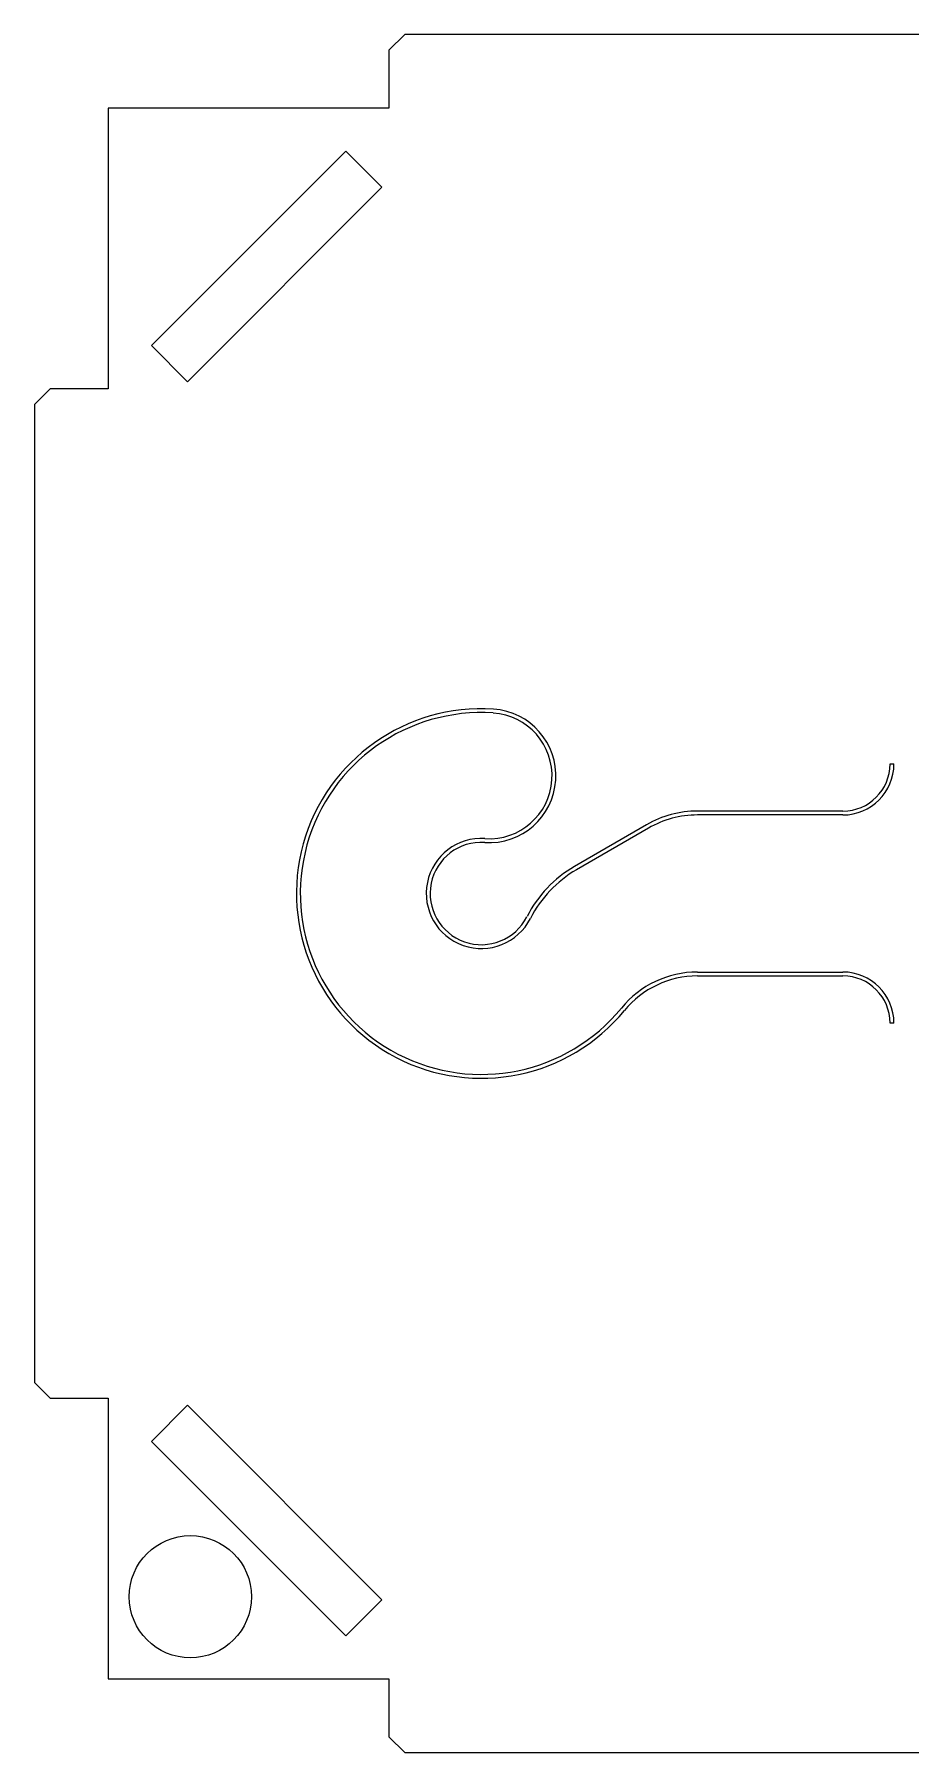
# Model space of a CAD drawing. Header units: millimetres. Extents: x -259 to 643, y -169 to 116.
# Drawn here: x 170.2 to 226.8, y -55.6 to 55.6 of the extents above; entities that cross this region are included whole.
import ezdxf

# ---------------------------------------------------------------- set-up
doc = ezdxf.new("R2010")
doc.units = ezdxf.units.MM

msp = doc.modelspace()

# ---------------------------------------------------------------- linework, layer by layer
at = {"color": 7, "linetype": 'Continuous', "lineweight": 25}
for p, q in [((194.12, 55.56), (193.1, 54.55)), ((257.37, 55.56), (194.12, 55.56)), ((193.1, 54.55), (193.1, 50.8)), ((174.94, 50.8), (174.94, 32.64)), ((193.1, 50.8), (174.94, 50.8)), ((190.31, 48.01), (177.74, 35.43)), ((192.64, 45.67), (190.31, 48.01)), ((180.07, 33.1), (192.64, 45.67)), ((177.74, 35.43), (180.07, 33.1)), ((171.2, 32.64), (170.18, 31.62)), ((174.94, 32.64), (171.2, 32.64)), ((170.18, 31.62), (170.18, -31.62)), ((225.49, 8.38), (225.74, 8.38)), ((209.75, 4.45), (205.09, 1.75)), ((222.44, 5.33), (213.04, 5.33)), ((222.44, 5.08), (213.04, 5.08)), ((209.88, 4.23), (205.22, 1.53)), ((213.04, -5.08), (222.44, -5.08)), ((213.04, -5.33), (222.44, -5.33)), ((225.74, -8.38), (225.49, -8.38)), ((170.18, -31.62), (171.2, -32.64)), ((171.2, -32.64), (174.94, -32.64)), ((174.94, -32.64), (174.94, -50.8)), ((180.07, -33.1), (177.74, -35.43)), ((192.64, -45.67), (180.07, -33.1)), ((177.74, -35.43), (190.31, -48.01)), ((190.31, -48.01), (192.64, -45.67)), ((174.94, -50.8), (193.1, -50.8)), ((193.1, -50.8), (193.1, -54.55)), ((193.1, -54.55), (194.12, -55.56)), ((194.12, -55.56), (257.37, -55.56))]:
    msp.add_line(p, q, dxfattribs=at)
msp.add_circle((180.26, -45.48), 3.95, dxfattribs=at)
for centre, radius, start, end in [((199.07, 0), 11.95, 86.2634, 320.7106), ((199.07, 0), 11.7, 86.2634, 320.7106), ((199.57, 7.61), 4.32, 266.2634, 86.2634), ((199.57, 7.61), 4.07, 266.2634, 86.2634), ((222.44, 8.38), 3.3, 270, 360), ((222.44, 8.38), 3.05, 270, 0), ((213.04, -1.24), 6.57, 90, 120.0835), ((213.04, -1.24), 6.32, 90, 120.0835), ((199.07, 0), 3.56, 86.2634, 333.0541), ((199.07, 0), 3.31, 86.2634, 333.0541), ((209.04, -5.06), 7.87, 120.0835, 153.0541), ((209.04, -5.06), 7.62, 120.0835, 153.0541), ((213.04, -11.43), 6.35, 90, 140.7106), ((213.04, -11.43), 6.1, 90, 140.7106), ((222.44, -8.38), 3.3, 0, 90), ((222.44, -8.38), 3.05, 0, 90)]:
    msp.add_arc(centre, radius, start, end, dxfattribs=at)

doc.saveas('drawing.dxf')
